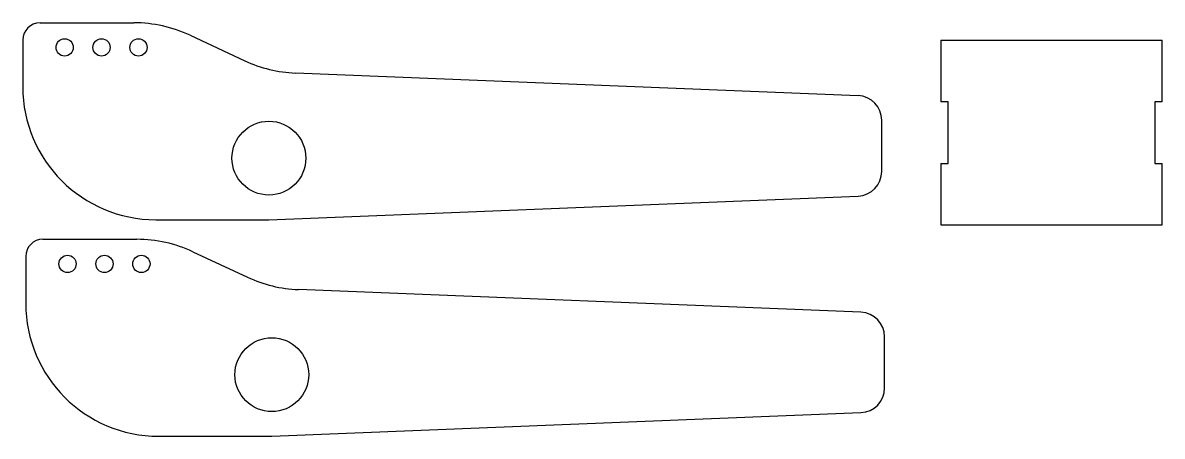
# Model space of a CAD drawing. Header units: millimetres. Extents: x 2 to 795, y 25 to 983.
# Drawn here: x 16.3 to 479.3, y 815.2 to 983.2 of the extents above.
import ezdxf

# ---------------------------------------------------------------- set-up
doc = ezdxf.new("R2010")
doc.units = ezdxf.units.MM

msp = doc.modelspace()

# ---------------------------------------------------------------- linework, layer by layer
at = {"color": 7, "linetype": 'Continuous', "lineweight": 25}
for p, q in [((23.34, 983.18), (61.48, 983.18)), ((84.3, 978.12), (106.52, 967.76)), ((16.34, 976.18), (16.34, 957.18)), ((389.3, 976.07), (479.3, 976.07)), ((389.3, 976.07), (389.3, 951.07)), ((479.3, 951.07), (479.3, 976.07)), ((355.72, 953.57), (127.17, 962.75)), ((392.3, 951.07), (389.3, 951.07)), ((392.3, 926.07), (392.3, 951.07)), ((479.3, 951.07), (476.3, 951.07)), ((476.3, 951.07), (476.3, 926.07)), ((365.32, 922.79), (365.32, 943.58)), ((389.3, 926.07), (392.3, 926.07)), ((389.3, 926.07), (389.3, 901.07)), ((476.3, 926.07), (479.3, 926.07)), ((479.3, 901.07), (479.3, 926.07)), ((116.34, 903.18), (355.72, 912.8)), ((70.34, 903.18), (116.34, 903.18)), ((389.3, 901.07), (479.3, 901.07)), ((24.53, 895.21), (62.67, 895.21)), ((85.49, 890.15), (107.71, 879.79)), ((17.53, 888.21), (17.53, 869.21)), ((356.91, 865.59), (128.36, 874.77)), ((366.51, 834.81), (366.51, 855.6)), ((117.53, 815.21), (356.91, 824.82)), ((71.53, 815.21), (117.53, 815.21))]:
    msp.add_line(p, q, dxfattribs=at)
for centre, radius in [((33.34, 973.18), 3.5), ((48.34, 973.18), 3.5), ((63.34, 973.18), 3.5), ((116.34, 928.18), 15), ((34.53, 885.21), 3.5), ((49.53, 885.21), 3.5), ((64.53, 885.21), 3.5), ((117.53, 840.21), 15)]:
    msp.add_circle(centre, radius, dxfattribs=at)
for centre, radius, start, end in [((23.34, 976.18), 7, 90, 180), ((61.48, 929.18), 54, 65, 90), ((129.34, 1016.7), 54, 245, 267.7), ((70.34, 957.18), 54, 180, 270), ((355.32, 943.58), 10, 0, 87.7), ((355.32, 922.79), 10, 272.3, 0), ((24.53, 888.21), 7, 90, 180), ((62.67, 841.21), 54, 65, 90), ((130.53, 928.73), 54, 245, 267.7), ((71.53, 869.21), 54, 180, 270), ((356.51, 855.6), 10, 0, 87.7), ((356.51, 834.81), 10, 272.3, 0)]:
    msp.add_arc(centre, radius, start, end, dxfattribs=at)

doc.saveas('drawing.dxf')
